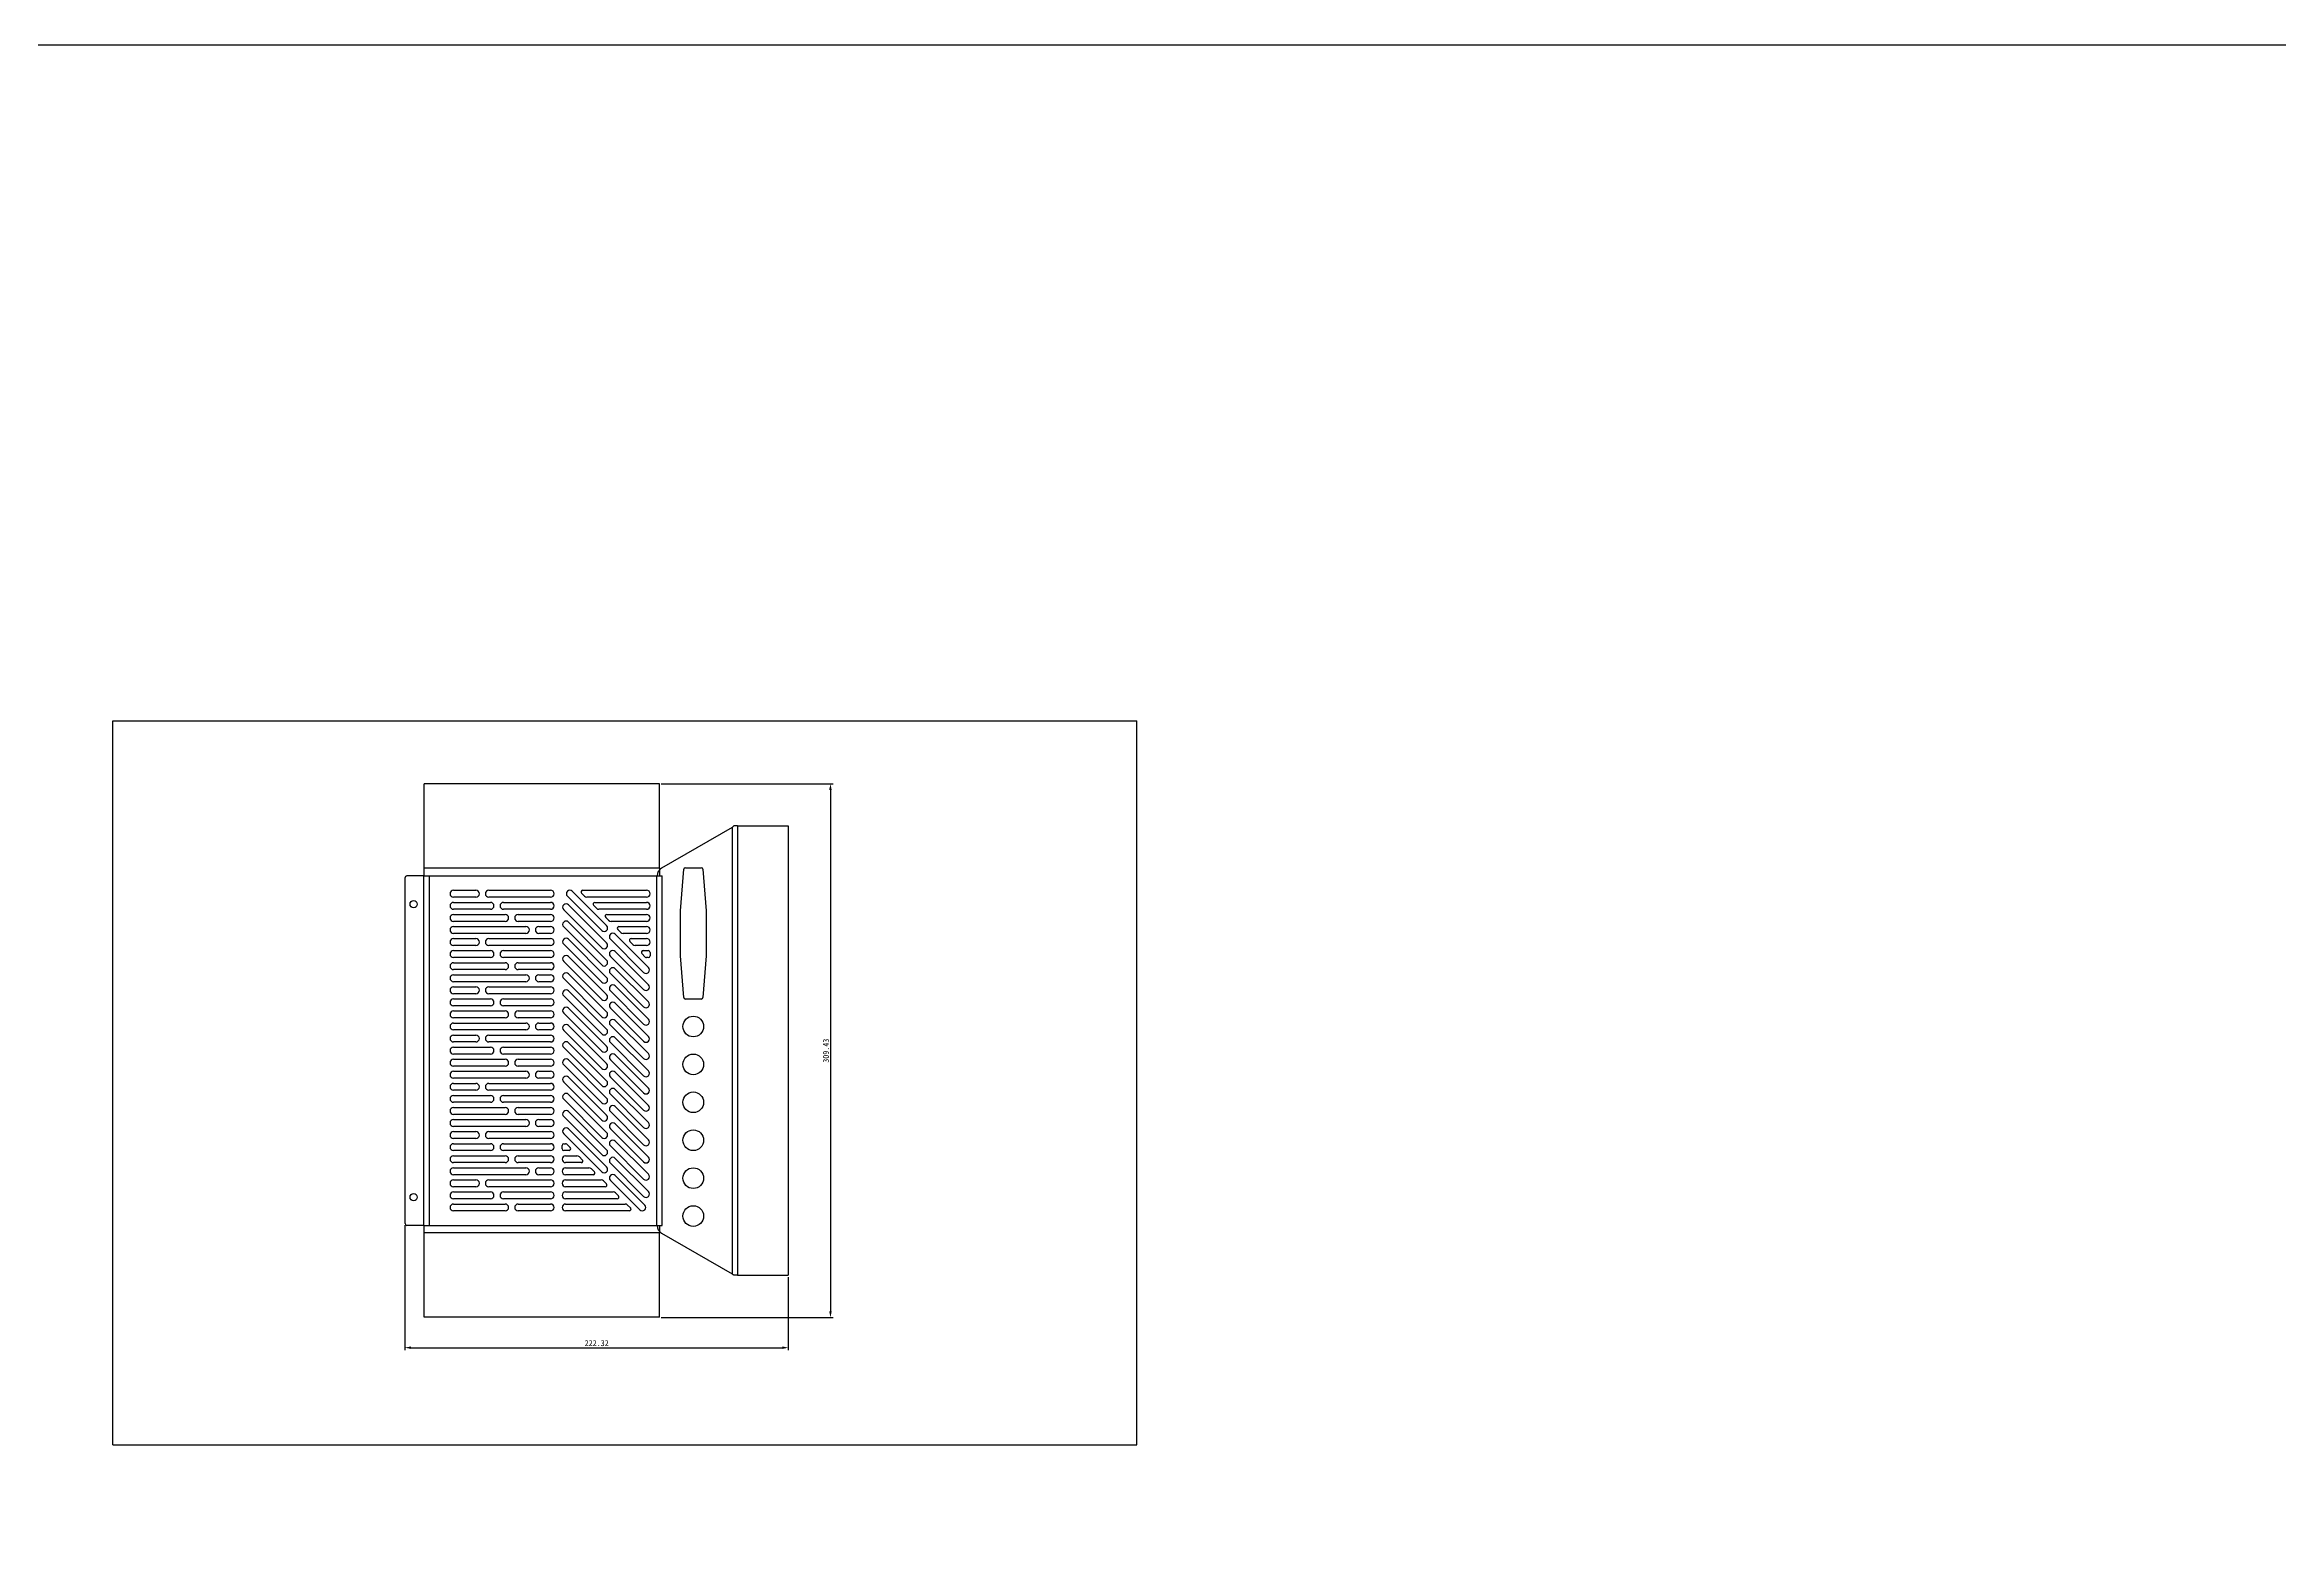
# Model space of a CAD drawing. Header units: millimetres. Extents: x -177 to 18421, y -5017 to 3255.
# Drawn here: x 6689 to 7986, y 1971 to 2836 of the extents above; entities that cross this region are included whole.
import ezdxf

# ---------------------------------------------------------------- set-up
doc = ezdxf.new("R2010")
doc.units = ezdxf.units.MM
doc.header["$LTSCALE"] = 46.255
doc.header["$PDMODE"] = 3
doc.header["$PDSIZE"] = 8
doc.layers.get('0').update_dxf_attribs({"linetype": 'CONTINUOUS'})
doc.layers.get('Defpoints').update_dxf_attribs({"linetype": 'CONTINUOUS'})
doc.layers.add('02___PRT_ALL_AXES', color=7, linetype='CONTINUOUS')
doc.styles.get("Standard").update_dxf_attribs({"font": 'txt', "width": 0.85})
doc.dimstyles.new('DIMSTYLE_1', dxfattribs={"dimtxt": 3.5, "dimasz": 3.5, "dimexe": 1.5, "dimexo": 1, "dimgap": 0.875, "dimtad": 1, "dimdsep": 46, "dimtxsty": 'Standard', "dimblk": '_FILLED', "dimcen": 0.09, "dimadec": 0, "dimazin": 0, "dimtp": 0.01, "dimtm": 0.01, "dimtfac": 1, "dimtofl": 0, "dimtmove": 0, "dimatfit": 3, "dimldrblk": '_FILLED', "dimfxl": 0, "dimtolj": 1, "dimarcsym": 0})

# ---------------------------------------------------------------- blocks, each defined once
blk = doc.blocks.new('_FILLED')
at = {"color": 0, "linetype": 'ByBlock'}
blk.add_solid([(0, 0), (-1, 0.21), (-1, -0.21)], dxfattribs=at)
blk = doc.blocks.new('*D114')
at = {"color": 0, "linetype": 'Continuous', "lineweight": -2, "transparency": 16777216}
for p, q in [((6898.3, 2151), (6898.3, 2078.5)), ((7120.6, 2121), (7120.6, 2078.5)), ((6901.8, 2080), (7117.1, 2080))]:
    blk.add_line(p, q, dxfattribs=at)
at = {"layer": 'Defpoints', "color": 0, "linetype": 'Continuous', "transparency": 16777216}
for p in [(6898.3, 2152), (7120.6, 2122), (7120.6, 2080)]:
    blk.add_point(p, dxfattribs=at)
at = {"color": 0, "linetype": 'Continuous', "lineweight": -2, "transparency": 16777216, "xscale": 3.5, "yscale": 3.5, "zscale": 3.5, "rotation": 180}
blk.add_blockref('_FILLED', (6898.3, 2080), dxfattribs=at)
at = {"color": 0, "linetype": 'Continuous', "lineweight": -2, "transparency": 16777216, "xscale": 3.5, "yscale": 3.5, "zscale": 3.5}
blk.add_blockref('_FILLED', (7120.6, 2080), dxfattribs=at)
at = {"color": 0, "linetype": 'Continuous', "transparency": 16777216, "insert": (7009.5, 2084.4), "char_height": 3.5, "width": 25.5, "attachment_point": 2}
blk.add_mtext('\\A1;222.32', dxfattribs=at)
blk = doc.blocks.new('*D115')
at = {"color": 0, "linetype": 'Continuous', "lineweight": -2, "transparency": 16777216}
for p, q in [((7046.9, 2407.1), (7146.6, 2407.1)), ((7145.1, 2403.6), (7145.1, 2101.1)), ((7046.9, 2097.6), (7146.6, 2097.6))]:
    blk.add_line(p, q, dxfattribs=at)
at = {"layer": 'Defpoints', "color": 0, "linetype": 'Continuous', "transparency": 16777216}
for p in [(7045.9, 2407.1), (7045.9, 2097.6), (7145.1, 2097.6)]:
    blk.add_point(p, dxfattribs=at)
at = {"color": 0, "linetype": 'Continuous', "lineweight": -2, "transparency": 16777216, "xscale": 3.5, "yscale": 3.5, "zscale": 3.5}
for p, rotation in [((7145.1, 2407.1), 90), ((7145.1, 2097.6), 270)]:
    blk.add_blockref('_FILLED', p, dxfattribs=dict(at, rotation=rotation))
at = {"color": 0, "linetype": 'Continuous', "transparency": 16777216, "insert": (7140.7, 2252.3), "char_height": 3.5, "width": 25.5, "attachment_point": 2, "rotation": 90}
blk.add_mtext('\\A1;309.43', dxfattribs=at)

msp = doc.modelspace()

# ---------------------------------------------------------------- linework, layer by layer
at = {"color": 7, "linetype": 'Continuous'}
for p, q in [((6728.878, 2023.628), (6728.878, 2443.628)), ((6728.878, 2443.628), (7322.878, 2443.628)), ((7322.878, 2023.628), (7322.878, 2443.628)), ((6728.878, 2023.628), (7322.878, 2023.628))]:
    msp.add_line(p, q, dxfattribs=at)
at = {"color": 3, "linetype": 'Continuous'}
for p, q in [((6909.433, 2358.106), (6909.433, 2407.066)), ((7045.933, 2407.066), (6909.433, 2407.066)), ((7045.933, 2358.106), (7045.933, 2407.066)), ((7088.039, 2381.849), (7047.139, 2358.235)), ((7091.145, 2382.715), (7120.645, 2382.715)), ((7120.645, 2382.715), (7120.645, 2121.983)), ((6898.327, 2151.966), (6898.327, 2352.732)), ((6909.327, 2353.732), (6899.327, 2353.732)), ((7058.039, 2333.449), (7059.965, 2357.528)), ((7060.962, 2358.449), (7070.116, 2358.449)), ((7071.113, 2357.528), (7073.039, 2333.449)), ((6926.433, 2345.349), (6939.433, 2345.349)), ((6939.433, 2341.349), (6926.433, 2341.349)), ((6926.433, 2338.349), (6947.933, 2338.349)), ((6947.933, 2334.349), (6926.433, 2334.349)), ((6946.933, 2345.349), (6982.761, 2345.349)), ((6982.761, 2341.349), (6946.933, 2341.349)), ((6955.433, 2338.349), (6982.761, 2338.349)), ((6982.761, 2334.349), (6955.433, 2334.349)), ((7012.433, 2312.023), (6990.347, 2334.109)), ((7012.433, 2322.023), (6992.519, 2341.937)), ((6993.176, 2336.937), (7015.261, 2314.852)), ((6995.347, 2344.766), (7015.261, 2324.852)), ((7002.418, 2341.937), (7000.711, 2343.645)), ((7001.418, 2345.352), (7038.433, 2345.352)), ((7038.433, 2341.352), (7003.832, 2341.352)), ((7009.418, 2334.937), (7007.711, 2336.645)), ((7008.418, 2338.352), (7038.433, 2338.352)), ((7038.433, 2334.352), (7010.832, 2334.352)), ((7058.039, 2307.249), (7058.039, 2333.449)), ((7073.039, 2333.449), (7073.039, 2307.249)), ((6926.433, 2331.349), (6956.433, 2331.349)), ((6956.433, 2327.349), (6926.433, 2327.349)), ((6926.433, 2324.349), (6968.433, 2324.349)), ((6968.433, 2320.349), (6926.433, 2320.349)), ((6963.933, 2331.349), (6982.761, 2331.349)), ((6982.761, 2327.349), (6963.933, 2327.349)), ((6975.933, 2324.349), (6982.761, 2324.349)), ((6982.761, 2320.349), (6975.933, 2320.349)), ((7012.433, 2302.023), (6990.347, 2324.109)), ((6993.176, 2326.937), (7015.261, 2304.852)), ((7016.418, 2327.937), (7014.711, 2329.645)), ((7015.418, 2331.352), (7038.433, 2331.352)), ((7038.433, 2327.352), (7017.832, 2327.352)), ((7023.418, 2320.937), (7021.711, 2322.645)), ((7022.418, 2324.352), (7038.433, 2324.352)), ((7038.433, 2320.352), (7024.832, 2320.352)), ((6926.433, 2317.349), (6939.433, 2317.349)), ((6939.433, 2313.349), (6926.433, 2313.349)), ((6926.433, 2310.349), (6947.933, 2310.349)), ((6946.933, 2317.349), (6982.761, 2317.349)), ((6982.761, 2313.349), (6946.933, 2313.349)), ((6955.433, 2310.349), (6982.761, 2310.349)), ((7012.433, 2292.023), (6990.347, 2314.109)), ((6993.176, 2316.937), (7015.261, 2294.852)), ((7036.69, 2297.766), (7017.433, 2317.023)), ((7020.261, 2319.852), (7039.519, 2300.594)), ((7020.261, 2309.852), (7039.519, 2290.594)), ((7030.418, 2313.937), (7028.711, 2315.645)), ((7029.418, 2317.352), (7038.433, 2317.352)), ((7038.433, 2313.352), (7031.832, 2313.352)), ((7037.711, 2306.645), (7035.711, 2308.645)), ((7036.418, 2310.352), (7039.433, 2310.352)), ((7040.433, 2309.352), (7040.433, 2307.352)), ((7059.965, 2283.169), (7058.039, 2307.249)), ((7073.039, 2307.249), (7071.113, 2283.169)), ((6947.933, 2306.349), (6926.433, 2306.349)), ((6926.433, 2303.349), (6956.433, 2303.349)), ((6956.433, 2299.349), (6926.433, 2299.349)), ((6926.433, 2296.349), (6968.433, 2296.349)), ((6982.761, 2306.349), (6955.433, 2306.349)), ((6963.933, 2303.349), (6982.761, 2303.349)), ((6982.761, 2299.349), (6963.933, 2299.349)), ((6975.933, 2296.349), (6982.761, 2296.349)), ((7012.433, 2282.023), (6990.347, 2304.109)), ((6993.176, 2306.937), (7015.261, 2284.852)), ((6993.176, 2296.937), (7015.261, 2274.852)), ((7036.69, 2287.766), (7017.433, 2307.023)), ((7036.69, 2277.766), (7017.433, 2297.023)), ((7020.261, 2299.852), (7039.519, 2280.594)), ((7039.433, 2306.352), (7038.418, 2306.352)), ((6968.433, 2292.349), (6926.433, 2292.349)), ((6926.433, 2289.349), (6939.433, 2289.349)), ((6939.433, 2285.349), (6926.433, 2285.349)), ((6926.433, 2282.349), (6947.933, 2282.349)), ((6946.933, 2289.349), (6982.761, 2289.349)), ((6982.761, 2285.349), (6946.933, 2285.349)), ((6955.433, 2282.349), (6982.761, 2282.349)), ((6982.761, 2292.349), (6975.933, 2292.349)), ((7012.433, 2272.023), (6990.347, 2294.109)), ((7012.433, 2262.023), (6990.347, 2284.109)), ((6993.176, 2286.937), (7015.261, 2264.852)), ((7036.69, 2267.766), (7017.433, 2287.023)), ((7020.261, 2289.852), (7039.519, 2270.594)), ((7070.116, 2282.249), (7060.962, 2282.249)), ((6947.933, 2278.349), (6926.433, 2278.349)), ((6926.433, 2275.349), (6956.433, 2275.349)), ((6956.433, 2271.349), (6926.433, 2271.349)), ((6926.433, 2268.349), (6968.433, 2268.349)), ((6982.761, 2278.349), (6955.433, 2278.349)), ((6963.933, 2275.349), (6982.761, 2275.349)), ((6982.761, 2271.349), (6963.933, 2271.349)), ((6975.933, 2268.349), (6982.761, 2268.349)), ((7012.433, 2252.023), (6990.347, 2274.109)), ((6993.176, 2276.937), (7015.261, 2254.852)), ((7036.69, 2257.766), (7017.433, 2277.023)), ((7020.261, 2279.852), (7039.519, 2260.594)), ((7020.261, 2269.852), (7039.519, 2250.594)), ((6968.433, 2264.349), (6926.433, 2264.349)), ((6926.433, 2261.349), (6939.433, 2261.349)), ((6939.433, 2257.349), (6926.433, 2257.349)), ((6946.933, 2261.349), (6982.761, 2261.349)), ((6982.761, 2257.349), (6946.933, 2257.349)), ((6982.761, 2264.349), (6975.933, 2264.349)), ((7012.433, 2242.023), (6990.347, 2264.109)), ((6993.176, 2266.937), (7015.261, 2244.852)), ((6993.176, 2256.937), (7015.261, 2234.852)), ((7036.69, 2247.766), (7017.433, 2267.023)), ((7036.69, 2237.766), (7017.433, 2257.023)), ((7020.261, 2259.852), (7039.519, 2240.594)), ((6926.433, 2254.349), (6947.933, 2254.349)), ((6947.933, 2250.349), (6926.433, 2250.349)), ((6926.433, 2247.349), (6956.433, 2247.349)), ((6956.433, 2243.349), (6926.433, 2243.349)), ((6955.433, 2254.349), (6982.761, 2254.349)), ((6982.761, 2250.349), (6955.433, 2250.349)), ((6963.933, 2247.349), (6982.761, 2247.349)), ((6982.761, 2243.349), (6963.933, 2243.349)), ((7012.433, 2232.023), (6990.347, 2254.109)), ((7012.433, 2222.023), (6990.347, 2244.109)), ((6993.176, 2246.937), (7015.261, 2224.852)), ((7036.69, 2227.766), (7017.433, 2247.023)), ((7020.261, 2249.852), (7039.519, 2230.594)), ((6926.433, 2240.349), (6968.433, 2240.349)), ((6968.433, 2236.349), (6926.433, 2236.349)), ((6926.433, 2233.349), (6939.433, 2233.349)), ((6946.933, 2233.349), (6982.761, 2233.349)), ((6975.933, 2240.349), (6982.761, 2240.349)), ((6982.761, 2236.349), (6975.933, 2236.349)), ((7012.433, 2212.023), (6990.347, 2234.109)), ((6993.176, 2236.937), (7015.261, 2214.852)), ((7036.69, 2217.766), (7017.433, 2237.023)), ((7020.261, 2239.852), (7039.519, 2220.594)), ((7020.261, 2229.852), (7039.519, 2210.594)), ((6939.433, 2229.349), (6926.433, 2229.349)), ((6926.433, 2226.349), (6947.933, 2226.349)), ((6947.933, 2222.349), (6926.433, 2222.349)), ((6926.433, 2219.349), (6956.433, 2219.349)), ((6982.761, 2229.349), (6946.933, 2229.349)), ((6955.433, 2226.349), (6982.761, 2226.349)), ((6982.761, 2222.349), (6955.433, 2222.349)), ((6963.933, 2219.349), (6982.761, 2219.349)), ((7012.433, 2202.023), (6990.347, 2224.109)), ((6993.176, 2226.937), (7015.261, 2204.852)), ((6993.176, 2216.937), (7015.261, 2194.852)), ((7036.69, 2207.766), (7017.433, 2227.023)), ((7036.69, 2197.766), (7017.433, 2217.023)), ((7020.261, 2219.852), (7039.519, 2200.594)), ((6956.433, 2215.349), (6926.433, 2215.349)), ((6926.433, 2212.349), (6968.433, 2212.349)), ((6968.433, 2208.349), (6926.433, 2208.349)), ((6926.433, 2205.349), (6939.433, 2205.349)), ((6946.933, 2205.349), (6982.761, 2205.349)), ((6982.761, 2215.349), (6963.933, 2215.349)), ((6975.933, 2212.349), (6982.761, 2212.349)), ((6982.761, 2208.349), (6975.933, 2208.349)), ((7012.433, 2192.023), (6990.347, 2214.109)), ((7012.433, 2182.023), (6990.347, 2204.109)), ((6993.176, 2206.937), (7015.261, 2184.852)), ((7036.69, 2187.766), (7017.433, 2207.023)), ((7020.261, 2209.852), (7039.519, 2190.594)), ((6939.433, 2201.349), (6926.433, 2201.349)), ((6926.433, 2198.349), (6947.933, 2198.349)), ((6947.933, 2194.349), (6926.433, 2194.349)), ((6926.433, 2191.349), (6956.433, 2191.349)), ((6982.761, 2201.349), (6946.933, 2201.349)), ((6955.433, 2198.349), (6982.761, 2198.349)), ((6982.761, 2194.349), (6955.433, 2194.349)), ((6963.933, 2191.349), (6982.761, 2191.349)), ((6989.433, 2195.352), (6989.433, 2197.352)), ((6990.433, 2198.352), (6991.448, 2198.352)), ((6993.448, 2194.352), (6990.433, 2194.352)), ((6991.433, 2191.352), (6998.033, 2191.352)), ((6992.155, 2198.059), (6994.155, 2196.059)), ((6999.448, 2190.766), (7001.155, 2189.059)), ((7036.69, 2177.766), (7017.433, 2197.023)), ((7020.261, 2199.852), (7039.519, 2180.594)), ((6956.433, 2187.349), (6926.433, 2187.349)), ((6926.433, 2184.349), (6968.433, 2184.349)), ((6968.433, 2180.349), (6926.433, 2180.349)), ((6982.761, 2187.349), (6963.933, 2187.349)), ((6975.933, 2184.349), (6982.761, 2184.349)), ((6982.761, 2180.349), (6975.933, 2180.349)), ((7000.448, 2187.352), (6991.433, 2187.352)), ((6991.433, 2184.352), (7005.033, 2184.352)), ((7007.448, 2180.352), (6991.433, 2180.352)), ((7006.448, 2183.766), (7008.155, 2182.059)), ((7036.69, 2167.766), (7017.433, 2187.023)), ((7020.261, 2189.852), (7039.519, 2170.594)), ((7020.261, 2179.852), (7037.347, 2162.766)), ((6926.433, 2177.349), (6939.433, 2177.349)), ((6939.433, 2173.349), (6926.433, 2173.349)), ((6926.433, 2170.349), (6947.933, 2170.349)), ((6947.933, 2166.349), (6926.433, 2166.349)), ((6946.933, 2177.349), (6982.761, 2177.349)), ((6982.761, 2173.349), (6946.933, 2173.349)), ((6955.433, 2170.349), (6982.761, 2170.349)), ((6982.761, 2166.349), (6955.433, 2166.349)), ((6991.433, 2177.352), (7012.033, 2177.352)), ((7014.448, 2173.352), (6991.433, 2173.352)), ((6991.433, 2170.352), (7019.033, 2170.352)), ((7021.448, 2166.352), (6991.433, 2166.352)), ((7013.448, 2176.766), (7015.155, 2175.059)), ((7034.519, 2159.937), (7017.433, 2177.023)), ((7020.448, 2169.766), (7022.155, 2168.059)), ((6926.433, 2163.349), (6956.433, 2163.349)), ((6956.433, 2159.349), (6926.433, 2159.349)), ((6963.933, 2163.349), (6982.761, 2163.349)), ((6982.761, 2159.349), (6963.933, 2159.349)), ((6991.433, 2163.352), (7026.033, 2163.352)), ((7028.448, 2159.352), (6991.433, 2159.352)), ((7027.448, 2162.766), (7029.155, 2161.059)), ((6909.327, 2150.966), (6899.327, 2150.966)), ((6909.433, 2097.632), (6909.433, 2146.591)), ((7045.933, 2097.632), (7045.933, 2146.591)), ((7047.139, 2146.462), (7088.039, 2122.849)), ((7091.145, 2121.983), (7120.645, 2121.983)), ((7045.933, 2097.632), (6909.433, 2097.632))]:
    msp.add_line(p, q, dxfattribs=at)
msp.add_lwpolyline([(3572.303, 2835.974), (11895.066, 2835.974), (11895.066, -305.175), (3572.303, -305.175)], close=True)
for centre, radius, start, end in [((6899.327, 2352.732), 1, 90, 180), ((7049.739, 2353.732), 5.2, 120, 180), ((7060.962, 2357.449), 1, 90, 175.426079), ((7070.116, 2357.449), 1, 4.573921, 90), ((6926.433, 2343.349), 2, 90, 270), ((6926.433, 2336.349), 2, 90, 270), ((6939.433, 2343.349), 2, 270, 90), ((6946.933, 2343.349), 2, 90, 270), ((6947.933, 2336.349), 2, 270, 90), ((6955.433, 2336.349), 2, 90, 270), ((6982.761, 2343.349), 2, 270, 90), ((6982.761, 2336.349), 2, 270, 90), ((6991.761, 2335.523), 2, 45, 225), ((6993.933, 2343.352), 2, 45, 225), ((7001.418, 2344.352), 1, 90, 225), ((7003.832, 2343.352), 2, 225, 270), ((7008.418, 2337.352), 1, 90, 225), ((7010.832, 2336.352), 2, 225, 270), ((7038.433, 2343.352), 2, 270, 90), ((7038.433, 2336.352), 2, 270, 90), ((6926.433, 2329.349), 2, 90, 270), ((6926.433, 2322.349), 2, 90, 270), ((6956.433, 2329.349), 2, 270, 90), ((6963.933, 2329.349), 2, 90, 270), ((6968.433, 2322.349), 2, 270, 90), ((6975.933, 2322.349), 2, 90, 270), ((6982.761, 2329.349), 2, 270, 90), ((6982.761, 2322.349), 2, 270, 90), ((6991.761, 2325.523), 2, 45, 225), ((7013.847, 2323.437), 2, 225, 45), ((7015.418, 2330.352), 1, 90, 225), ((7017.832, 2329.352), 2, 225, 270), ((7018.847, 2318.437), 2, 45, 225), ((7022.418, 2323.352), 1, 90, 225), ((7024.832, 2322.352), 2, 225, 270), ((7038.433, 2329.352), 2, 270, 90), ((7038.433, 2322.352), 2, 270, 90), ((6926.433, 2315.349), 2, 90, 270), ((6926.433, 2308.349), 2, 90, 270), ((6939.433, 2315.349), 2, 270, 90), ((6946.933, 2315.349), 2, 90, 270), ((6947.933, 2308.349), 2, 270, 90), ((6955.433, 2308.349), 2, 90, 270), ((6982.761, 2315.349), 2, 270, 90), ((6982.761, 2308.349), 2, 270, 90), ((6991.761, 2315.523), 2, 45, 225), ((6991.761, 2305.523), 2, 45, 225), ((7013.847, 2313.437), 2, 225, 45), ((7018.847, 2308.437), 2, 45, 225), ((7029.418, 2316.352), 1, 90, 225), ((7031.832, 2315.352), 2, 225, 270), ((7036.418, 2309.352), 1, 90, 225), ((7038.433, 2315.352), 2, 270, 90), ((7039.433, 2309.352), 1, 0, 90), ((7039.433, 2307.352), 1, 270, 0), ((6926.433, 2301.349), 2, 90, 270), ((6926.433, 2294.349), 2, 90, 270), ((6956.433, 2301.349), 2, 270, 90), ((6963.933, 2301.349), 2, 90, 270), ((6968.433, 2294.349), 2, 270, 90), ((6975.933, 2294.349), 2, 90, 270), ((6982.761, 2301.349), 2, 270, 90), ((6982.761, 2294.349), 2, 270, 90), ((6991.761, 2295.523), 2, 45, 225), ((7013.847, 2303.437), 2, 225, 45), ((7013.847, 2293.437), 2, 225, 45), ((7018.847, 2298.437), 2, 45, 225), ((7038.104, 2299.18), 2, 225, 45), ((7038.418, 2307.352), 1, 225, 270), ((6926.433, 2287.349), 2, 90, 270), ((6926.433, 2280.349), 2, 90, 270), ((6939.433, 2287.349), 2, 270, 90), ((6946.933, 2287.349), 2, 90, 270), ((6947.933, 2280.349), 2, 270, 90), ((6955.433, 2280.349), 2, 90, 270), ((6982.761, 2287.349), 2, 270, 90), ((6982.761, 2280.349), 2, 270, 90), ((6991.761, 2285.523), 2, 45, 225), ((7013.847, 2283.437), 2, 225, 45), ((7018.847, 2288.437), 2, 45, 225), ((7038.104, 2289.18), 2, 225, 45), ((7060.962, 2283.249), 1, 184.573921, 270), ((7070.116, 2283.249), 1, 270, 355.426079), ((6926.433, 2273.349), 2, 90, 270), ((6926.433, 2266.349), 2, 90, 270), ((6956.433, 2273.349), 2, 270, 90), ((6963.933, 2273.349), 2, 90, 270), ((6968.433, 2266.349), 2, 270, 90), ((6975.933, 2266.349), 2, 90, 270), ((6982.761, 2273.349), 2, 270, 90), ((6982.761, 2266.349), 2, 270, 90), ((6991.761, 2275.523), 2, 45, 225), ((7013.847, 2273.437), 2, 225, 45), ((7018.847, 2278.437), 2, 45, 225), ((7018.847, 2268.437), 2, 45, 225), ((7038.104, 2279.18), 2, 225, 45), ((7038.104, 2269.18), 2, 225, 45), ((6926.433, 2259.349), 2, 90, 270), ((6939.433, 2259.349), 2, 270, 90), ((6946.933, 2259.349), 2, 90, 270), ((6982.761, 2259.349), 2, 270, 90), ((6991.761, 2265.523), 2, 45, 225), ((6991.761, 2255.523), 2, 45, 225), ((7013.847, 2263.437), 2, 225, 45), ((7018.847, 2258.437), 2, 45, 225), ((7038.104, 2259.18), 2, 225, 45), ((6926.433, 2252.349), 2, 90, 270), ((6926.433, 2245.349), 2, 90, 270), ((6947.933, 2252.349), 2, 270, 90), ((6955.433, 2252.349), 2, 90, 270), ((6956.433, 2245.349), 2, 270, 90), ((6963.933, 2245.349), 2, 90, 270), ((6982.761, 2252.349), 2, 270, 90), ((6982.761, 2245.349), 2, 270, 90), ((6991.761, 2245.523), 2, 45, 225), ((7013.847, 2253.437), 2, 225, 45), ((7013.847, 2243.437), 2, 225, 45), ((7018.847, 2248.437), 2, 45, 225), ((7038.104, 2249.18), 2, 225, 45), ((6926.433, 2238.349), 2, 90, 270), ((6926.433, 2231.349), 2, 90, 270), ((6939.433, 2231.349), 2, 270, 90), ((6946.933, 2231.349), 2, 90, 270), ((6968.433, 2238.349), 2, 270, 90), ((6975.933, 2238.349), 2, 90, 270), ((6982.761, 2238.349), 2, 270, 90), ((6982.761, 2231.349), 2, 270, 90), ((6991.761, 2235.523), 2, 45, 225), ((7013.847, 2233.437), 2, 225, 45), ((7018.847, 2238.437), 2, 45, 225), ((7018.847, 2228.437), 2, 45, 225), ((7038.104, 2239.18), 2, 225, 45), ((7038.104, 2229.18), 2, 225, 45), ((6926.433, 2224.349), 2, 90, 270), ((6926.433, 2217.349), 2, 90, 270), ((6947.933, 2224.349), 2, 270, 90), ((6955.433, 2224.349), 2, 90, 270), ((6956.433, 2217.349), 2, 270, 90), ((6963.933, 2217.349), 2, 90, 270), ((6982.761, 2224.349), 2, 270, 90), ((6982.761, 2217.349), 2, 270, 90), ((6991.761, 2225.523), 2, 45, 225), ((6991.761, 2215.523), 2, 45, 225), ((7013.847, 2223.437), 2, 225, 45), ((7018.847, 2218.437), 2, 45, 225), ((7038.104, 2219.18), 2, 225, 45), ((6926.433, 2210.349), 2, 90, 270), ((6926.433, 2203.349), 2, 90, 270), ((6939.433, 2203.349), 2, 270, 90), ((6946.933, 2203.349), 2, 90, 270), ((6968.433, 2210.349), 2, 270, 90), ((6975.933, 2210.349), 2, 90, 270), ((6982.761, 2210.349), 2, 270, 90), ((6982.761, 2203.349), 2, 270, 90), ((6991.761, 2205.523), 2, 45, 225), ((7013.847, 2213.437), 2, 225, 45), ((7013.847, 2203.437), 2, 225, 45), ((7018.847, 2208.437), 2, 45, 225), ((7038.104, 2209.18), 2, 225, 45), ((6926.433, 2196.349), 2, 90, 270), ((6926.433, 2189.349), 2, 90, 270), ((6947.933, 2196.349), 2, 270, 90), ((6955.433, 2196.349), 2, 90, 270), ((6956.433, 2189.349), 2, 270, 90), ((6963.933, 2189.349), 2, 90, 270), ((6982.761, 2196.349), 2, 270, 90), ((6982.761, 2189.349), 2, 270, 90), ((6990.433, 2197.352), 1, 90, 180), ((6990.433, 2195.352), 1, 180, 270), ((6991.433, 2189.352), 2, 90, 270), ((6991.448, 2197.352), 1, 45, 90), ((6993.448, 2195.352), 1, 270, 45), ((6998.033, 2189.352), 2, 45, 90), ((7013.847, 2193.437), 2, 225, 45), ((7018.847, 2198.437), 2, 45, 225), ((7038.104, 2199.18), 2, 225, 45), ((7038.104, 2189.18), 2, 225, 45), ((6926.433, 2182.349), 2, 90, 270), ((6968.433, 2182.349), 2, 270, 90), ((6975.933, 2182.349), 2, 90, 270), ((6982.761, 2182.349), 2, 270, 90), ((6991.433, 2182.352), 2, 90, 270), ((7000.448, 2188.352), 1, 270, 45), ((7005.033, 2182.352), 2, 45, 90), ((7007.448, 2181.352), 1, 270, 45), ((7013.847, 2183.437), 2, 225, 45), ((7018.847, 2188.437), 2, 45, 225), ((7018.847, 2178.437), 2, 45, 225), ((7038.104, 2179.18), 2, 225, 45), ((6926.433, 2175.349), 2, 90, 270), ((6926.433, 2168.349), 2, 90, 270), ((6939.433, 2175.349), 2, 270, 90), ((6946.933, 2175.349), 2, 90, 270), ((6947.933, 2168.349), 2, 270, 90), ((6955.433, 2168.349), 2, 90, 270), ((6982.761, 2175.349), 2, 270, 90), ((6982.761, 2168.349), 2, 270, 90), ((6991.433, 2175.352), 2, 90, 270), ((6991.433, 2168.352), 2, 90, 270), ((7012.033, 2175.352), 2, 45, 90), ((7014.448, 2174.352), 1, 270, 45), ((7019.033, 2168.352), 2, 45, 90), ((7021.448, 2167.352), 1, 270, 45), ((7038.104, 2169.18), 2, 225, 45), ((6899.327, 2151.966), 1, 180, 270), ((6926.433, 2161.349), 2, 90, 270), ((6956.433, 2161.349), 2, 270, 90), ((6963.933, 2161.349), 2, 90, 270), ((6982.761, 2161.349), 2, 270, 90), ((6991.433, 2161.352), 2, 90, 270), ((7026.033, 2161.352), 2, 45, 90), ((7028.448, 2160.352), 1, 270, 45), ((7035.933, 2161.352), 2, 225, 45), ((7049.739, 2150.966), 5.2, 180, 240)]:
    msp.add_arc(centre, radius, start, end, dxfattribs=at)
at = {"layer": '02___PRT_ALL_AXES', "color": 3, "linetype": 'Continuous'}
for p, q in [((7088.039, 2381.849), (7088.039, 2122.849)), ((7091.145, 2382.715), (7089.074, 2382.715)), ((7091.145, 2382.715), (7091.145, 2121.983)), ((6909.327, 2150.966), (6909.327, 2353.732)), ((6909.327, 2353.732), (7047.539, 2353.732)), ((6909.433, 2353.732), (6909.433, 2358.106)), ((7045.933, 2358.106), (6909.433, 2358.106)), ((6912.433, 2150.966), (6912.433, 2353.732)), ((7044.433, 2150.966), (7044.433, 2353.732)), ((7045.933, 2358.106), (7045.933, 2353.732)), ((7047.539, 2150.966), (7047.539, 2353.732)), ((6909.327, 2150.966), (7047.539, 2150.966)), ((6909.433, 2146.591), (6909.433, 2150.966)), ((7045.933, 2146.591), (6909.433, 2146.591)), ((7045.933, 2150.966), (7045.933, 2146.591)), ((7091.145, 2121.983), (7089.074, 2121.983))]:
    msp.add_line(p, q, dxfattribs=at)
for centre, radius in [((6903.327, 2337.349), 2.1), ((7065.539, 2266.349), 6), ((7065.539, 2244.349), 6), ((7065.539, 2222.349), 6), ((7065.539, 2200.349), 6), ((7065.539, 2178.349), 6), ((6903.327, 2167.349), 2.1), ((7065.539, 2156.349), 6)]:
    msp.add_circle(centre, radius, dxfattribs=at)
for points in [[(7089.074, 2382.715), (7088.991, 2382.651), (7088.637, 2382.372), (7088.299, 2382.076), (7088.039, 2381.849)], [(7089.074, 2121.983), (7088.991, 2122.046), (7088.637, 2122.325), (7088.299, 2122.621), (7088.039, 2122.849)]]:
    msp.add_open_spline(points, degree=3, knots=[0, 0, 0, 0, 0.23320427, 1, 1, 1, 1], dxfattribs=at)

# ---------------------------------------------------------------- dimensions: what is measured, and where the dimension line sits
at = {"color": 2, "linetype": 'Continuous'}
dim = msp.add_linear_dim(base=(7145.061, 2097.632), p1=(7045.933, 2407.066), p2=(7045.933, 2097.632), angle=270, dimstyle='DIMSTYLE_1', dxfattribs=at)
dim.commit()
dim.dimension.update_dxf_attribs({"geometry": '*D115', "text_midpoint": (7145.061, 2252.349), "dimtype": 160})
dim = msp.add_linear_dim(base=(7120.645, 2080.017), p1=(6898.327, 2151.966), p2=(7120.645, 2121.983), dimstyle='DIMSTYLE_1', dxfattribs=at)
dim.commit()
dim.dimension.update_dxf_attribs({"geometry": '*D114', "text_midpoint": (7009.486, 2080.017), "dimtype": 160})

doc.saveas('drawing.dxf')
